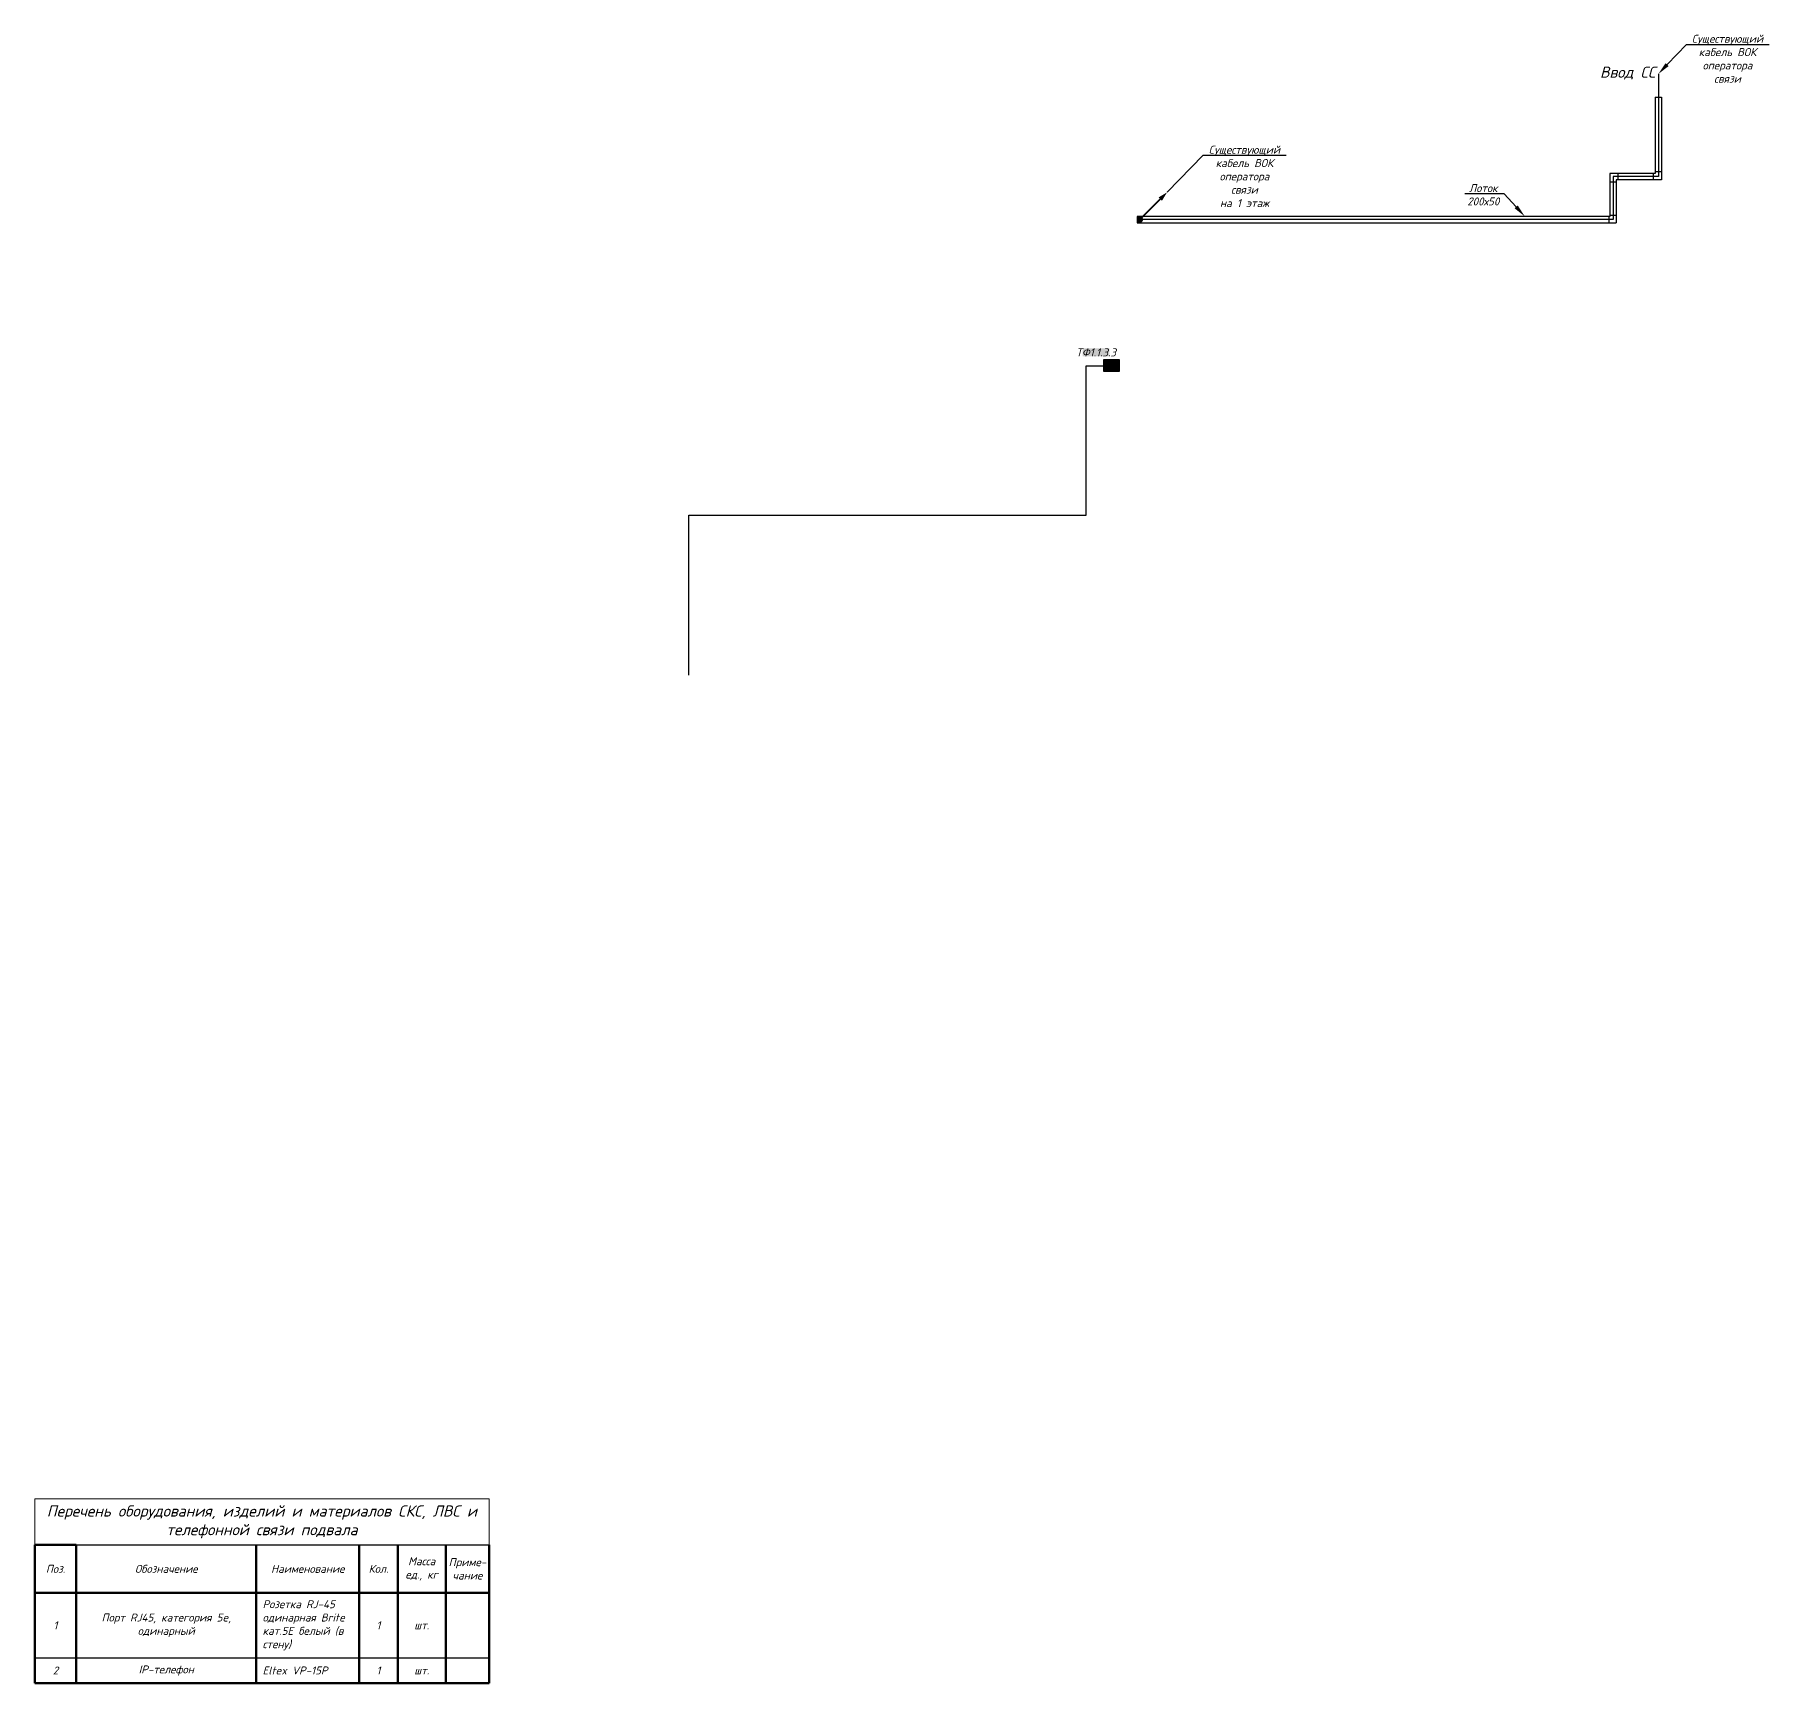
# Model space of a CAD drawing. Extents: x -260425 to 1294666, y -169889 to -2349.
# Drawn here: x 158133 to 212320, y -147015 to -95514 of the extents above; entities that cross this region are included whole.
import ezdxf
from ezdxf import colors
from ezdxf.entities.mleader import LeaderData, LeaderLine
from ezdxf.math import Vec2, Vec3

# ---------------------------------------------------------------- set-up
doc = ezdxf.new("R2010")
doc.units = 0
doc.header["$LTSCALE"] = 100
doc.set_wipeout_variables(frame=1)
doc.layers.get('Defpoints').update_dxf_attribs({"color": 42})
for name, color, linetype, lineweight in [('АП_АСУ_ОсновнаяТолстая', 7, 'Continuous', 30), ('СС_СКК_Лоток', 170, 'Continuous', 30), ('СС_СКС_Кабель', 6, 'Continuous', 30), ('СС_СКС_Оборудование', 6, 'Continuous', 30), ('СС_Схема', 7, 'Continuous', 30)]:
    doc.layers.add(name, color=color, linetype=linetype, lineweight=lineweight)
doc.styles.add('1ISOCPEUR', font='isocpeui.ttf', dxfattribs={"height": 250})
doc.styles.add('ISOCPEUR', font='isocpeui.ttf', dxfattribs={"height": 2.5})

# ---------------------------------------------------------------- blocks, each defined once
blk = doc.blocks.new('*U65')
blk.add_hatch(color=256).paths.add_polyline_path([(-0.71, -0.71, 1), (0.71, 0.71, 1)])
at = {"const_width": 0.5}
blk.add_lwpolyline([(0.5, 0.5), (6.38, 6.38)], dxfattribs=at)
blk.add_lwpolyline([(8.5, 8.5, 0, 1.5, 0), (6.38, 6.38, 2, 2, 0)], format="xyseb")
blk = doc.blocks.new('подвал лоток')
at = {"layer": 'СС_СКК_Лоток'}
for p, q in [((208754, -97471), (208754, -99849)), ((208754, -97471), (208954, -97471)), ((208954, -97471), (208954, -100049)), ((208754, -99849), (207340, -99849)), ((207340, -99849), (207340, -101189)), ((207540, -100121), (207340, -100121)), ((207540, -100049), (207540, -101389)), ((208954, -100049), (207540, -100049)), ((207600, -100049), (207600, -99849)), ((208694, -99849), (208694, -100049)), ((208754, -99788), (208954, -99788)), ((207340, -101189), (192570, -101189)), ((192570, -101189), (192570, -101389)), ((192570, -101389), (207540, -101389))]:
    blk.add_line(p, q, dxfattribs=at)
blk = doc.blocks.new('_None')
blk = doc.blocks.new('панель приема видеодомофона')
blk.add_wipeout([(0, 10), (7, 10), (7, 0), (0, 0)])
at = {"true_color": 0xffffff, "transparency": 33554687}
h = blk.add_hatch(color=7, dxfattribs=at)
h.dxf.hatch_style = 1
h.paths.add_polyline_path([(7, 10), (3.5, 10), (0, 10), (0, 5), (0, 0), (3.5, 0), (7, 0), (7, 5)])
h.paths.add_polyline_path([(3.1, 8.8), (3.1, 1.7), (0.8, 1.7), (0.8, 8.8)], flags=16)
h.paths.add_polyline_path([(3.6, 8.8), (6.6, 8.8), (6.6, 5.6), (3.6, 5.6)], flags=16)
h.paths.add_polyline_path([(4.5, 4.2, -1), (4, 4.2, -1)], flags=16)
h.paths.add_polyline_path([(5.4, 4.2, -1), (4.9, 4.2, -1)], flags=16)
h.paths.add_polyline_path([(6.4, 4.2, -1), (5.8, 4.2, -1)], flags=16)
h.paths.add_polyline_path([(4.5, 3.2, -1), (4, 3.2, -1)], flags=16)
h.paths.add_polyline_path([(5.4, 3.2, -1), (4.9, 3.2, -1)], flags=16)
h.paths.add_polyline_path([(6.4, 3.2, -1), (5.8, 3.2, -1)], flags=16)
h.paths.add_polyline_path([(4.5, 2.2, -1), (4, 2.2, -1)], flags=16)
h.paths.add_polyline_path([(5.4, 2.2, -1), (4.9, 2.2, -1)], flags=16)
h.paths.add_polyline_path([(6.4, 2.2, -1), (5.8, 2.2, -1)], flags=16)
h = blk.add_hatch(color=7, dxfattribs=at)
h.dxf.hatch_style = 1
h.paths.add_polyline_path([(3.1, 8.8), (0.8, 8.8), (0.8, 1.7), (3.1, 1.7)])
h.paths.add_polyline_path([(6.6, 8.8), (3.6, 8.8), (3.6, 5.6), (6.6, 5.6)])
h = blk.add_hatch(color=0)
h.dxf.hatch_style = 1
h.paths.add_polyline_path([(4, 4.2, 1), (4.5, 4.2, 1)])
h = blk.add_hatch(color=0)
h.dxf.hatch_style = 1
h.paths.add_polyline_path([(4, 3.2, 1), (4.5, 3.2, 1)])
h = blk.add_hatch(color=0)
h.dxf.hatch_style = 1
h.paths.add_polyline_path([(4, 2.2, 1), (4.5, 2.2, 1)])
h = blk.add_hatch(color=0)
h.dxf.hatch_style = 1
h.paths.add_polyline_path([(4.9, 4.2, 1), (5.4, 4.2, 1)])
h = blk.add_hatch(color=0)
h.dxf.hatch_style = 1
h.paths.add_polyline_path([(4.9, 3.2, 1), (5.4, 3.2, 1)])
h = blk.add_hatch(color=0)
h.dxf.hatch_style = 1
h.paths.add_polyline_path([(4.9, 2.2, 1), (5.4, 2.2, 1)])
h = blk.add_hatch(color=0)
h.dxf.hatch_style = 1
h.paths.add_polyline_path([(5.8, 4.2, 1), (6.4, 4.2, 1)])
h = blk.add_hatch(color=0)
h.dxf.hatch_style = 1
h.paths.add_polyline_path([(5.8, 3.2, 1), (6.4, 3.2, 1)])
h = blk.add_hatch(color=0)
h.dxf.hatch_style = 1
h.paths.add_polyline_path([(5.8, 2.2, 1), (6.4, 2.2, 1)])
at = {"color": 0, "lineweight": 30}
blk.add_lwpolyline([(0, 0), (3.5, 0), (7, 0), (7, 5), (7, 10), (3.5, 10), (0, 10), (0, 5)], close=True, dxfattribs=at)
at = {"color": 0}
for points in [[(0.8, 1.7), (3.1, 1.7), (3.1, 8.8), (0.8, 8.8)], [(3.6, 8.8), (6.6, 8.8), (6.6, 5.6), (3.6, 5.6)]]:
    blk.add_lwpolyline(points, close=True, dxfattribs=at)
for centre in [(4.3, 4.2), (4.3, 3.2), (4.3, 2.2), (5.2, 4.2), (5.2, 3.2), (5.2, 2.2), (6.1, 4.2), (6.1, 3.2), (6.1, 2.2)]:
    blk.add_circle(centre, 0.266, dxfattribs=at)
blk = doc.blocks.new('*T267')
at = {"color": 0, "lineweight": 50, "transparency": 16777216}
for p, q in [((0, -1438), (1300, -1438)), ((0, -1438), (0, -5763)), ((1300, -1438), (1300, -5763)), ((6919, -1438), (6919, -5763)), ((10139, -1438), (10139, -5763)), ((11339, -1438), (11339, -5763)), ((12839, -1438), (12839, -5763)), ((14195, -1438), (14195, -5763)), ((0, -2938), (14195, -2938)), ((0, -5763), (14195, -5763))]:
    blk.add_line(p, q, dxfattribs=at)
at = {"color": 0, "linetype": 'ByBlock', "lineweight": -2, "transparency": 16777216}
blk.add_line((1300, -1438), (14195, -1438), dxfattribs=at)
at = {"color": 0, "lineweight": -2, "transparency": 16777216}
blk.add_line((0, -4963), (14195, -4963), dxfattribs=at)
at = {"layer": 'Defpoints', "color": 8, "linetype": 'ByBlock', "lineweight": 0, "transparency": 16777216}
for p, q in [((0, 0), (14195, 0)), ((0, 0), (0, -1438)), ((14195, 0), (14195, -1438))]:
    blk.add_line(p, q, dxfattribs=at)
at = {"color": 0, "transparency": 16777216, "style": '1ISOCPEUR'}
for s, insert, char_height, width, attachment_point in [('Перечень оборудования, изделий и материалов СКС, ЛВС и телефонной связи подвала', (7097, -719), 350, 13794.54, 5), ('Поз.', (650, -2188), 250, 900, 5), ('Обозначение', (4110, -2188), 250, 5219.44, 5), ('Наименование', (8529, -2188), 250, 2819.56, 5), ('Кол.', (10739, -2188), 250, 800, 5), ('Масса ед., кг', (12089, -2188), 250, 1100, 5), ('Приме- чание', (13517, -2188), 250, 955.55, 5), ('{\\fISOCPEUR|b0|i1|c204|p34;Розетка RJ-45 одинарная Brite кат.5E белый (в стену)}', (7119, -3951), 250, 2819.56, 4), ('Порт RJ45, категория 5e, одинарный', (4110, -3951), 250, 5219.44, 5), ('1', (650, -3951), 250, 900, 5), ('1', (10739, -3951), 250, 800, 5), ('шт.', (12089, -3951), 250, 1100, 5), ('2', (650, -5363), 250, 900, 5), ('IP-телефон ', (4110, -5363), 250, 5219.44, 5), ('{\\fISOCPEUR|b0|i1|c204|p34;Eltex VP-15P}', (7119, -5363), 250, 2819.56, 4), ('1', (10739, -5363), 250, 800, 5), ('шт.', (12089, -5363), 250, 1100, 5)]:
    blk.add_mtext(s, dxfattribs=dict(at, insert=insert, char_height=char_height, width=width, attachment_point=attachment_point))

msp = doc.modelspace()

# ---------------------------------------------------------------- linework, layer by layer
at = {"layer": 'СС_СКК_Лоток'}
for p, q in [((207302.3, -101188.8), (207302.3, -101388.8)), ((207340.4, -101148), (207540.4, -101148))]:
    msp.add_line(p, q, dxfattribs=at)
at = {"layer": 'СС_СКС_Кабель', "color": 6, "ltscale": 100}
msp.add_lwpolyline([(178567.8, -115520.7), (178567.8, -110520.7), (190977, -110520.7), (190977, -105854.5), (191996.9, -105854.5)], dxfattribs=at)
at = {"layer": 'СС_Схема', "color": 116, "true_color": 0x136734}
msp.add_lwpolyline([(208853.8, -96739.6), (208853.8, -99948.5), (207440.4, -99948.5), (207440.4, -101288.8), (192626.6, -101288.8)], dxfattribs=at)

# ---------------------------------------------------------------- block references
for name, p in [('подвал лоток', (0, 0)), ('*T267', (158133.2, -141251.3))]:
    msp.add_blockref(name, p)
at = {"layer": 'СС_СКК_Лоток', "color": 7, "xscale": 100, "yscale": 100, "zscale": 100}
msp.add_blockref('*U65', (192656.3, -101288.8), dxfattribs=at)

# ---------------------------------------------------------------- texts
at = {"layer": 'СС_СКС_Кабель', "color": 7, "insert": (206442.8, -96509.7), "char_height": 350, "attachment_point": 1, "style": '1ISOCPEUR'}
msp.add_mtext_dynamic_manual_height_columns('\\pxqc;Ввод СС', width=2909.521, gutter_width=1250, heights=[0], dxfattribs=at)

# ---------------------------------------------------------------- leaders
at = {"layer": 'СС_СКК_Лоток', "color": 7, "lineweight": 0}
ml = msp.add_multileader_mtext('Standard', dxfattribs=at)
ml.set_content('Существующий \\Pкабель ВОК оператора связи', color=7, style='1ISOCPEUR')
ml.set_leader_properties()
ml.build(insert=Vec2(0, 0))
ml.multileader.update_dxf_attribs({"text_left_attachment_type": 6, "text_right_attachment_type": 6, "dogleg_length": 100, "arrow_head_size": 400})
ctx = ml.context
ctx.base_point, ctx.char_height, ctx.arrow_head_size, ctx.landing_gap_size, ctx.plane_origin = Vec3(209828.1, -95816), 250, 400, 0, Vec3(216652.8, -97778.2)
ctx.left_attachment, ctx.right_attachment, ctx.text_align_type = 6, 6, 1
notes = []
notes.append((ctx, [(1, (1, 1, 0), (209728.1, -95816), (1, 0), 100, [(0, [(208853.8, -96739.6)], 0, [])])]))
ctx.mtext.insert, ctx.mtext.width, ctx.mtext.alignment, ctx.mtext.flow_direction = Vec3(211013.4, -95516), 2467.274, 2, 5
ml = msp.add_multileader_mtext('Standard', dxfattribs=at)
ml.set_content('Существующий \\Pкабель ВОК оператора связи\\Pна 1 этаж', color=7, style='1ISOCPEUR')
ml.set_leader_properties()
ml.set_arrow_properties(name='NONE')
ml.build(insert=Vec2(0, 0))
ml.multileader.update_dxf_attribs({"text_left_attachment_type": 6, "text_right_attachment_type": 6, "dogleg_length": 100, "arrow_head_size": 400})
ctx = ml.context
ctx.base_point, ctx.char_height, ctx.arrow_head_size, ctx.landing_gap_size, ctx.plane_origin = Vec3(194738.6, -99282.3), 250, 400, 0, Vec3(203190, -100591.4)
ctx.left_attachment, ctx.right_attachment, ctx.text_align_type = 6, 6, 1
notes.append((ctx, [(1, (1, 1, 0), (194638.6, -99282.3), (1, 0), 100, [(0, [(193506.3, -100438.8)], 0, [])])]))
ctx.mtext.insert, ctx.mtext.width, ctx.mtext.alignment, ctx.mtext.flow_direction = Vec3(195923.8, -98982.3), 2467.274, 2, 5
ml = msp.add_multileader_mtext('Standard', dxfattribs=at)
ml.set_content('Лоток\\P200х50', color=7, style='1ISOCPEUR')
ml.set_leader_properties()
ml.build(insert=Vec2(0, 0))
ml.multileader.update_dxf_attribs({"text_left_attachment_type": 6, "text_right_attachment_type": 6, "dogleg_length": 100, "arrow_head_size": 400})
ctx = ml.context
ctx.base_point, ctx.char_height, ctx.arrow_head_size, ctx.landing_gap_size, ctx.plane_origin = Vec3(202830, -100481.3), 250, 400, 0, Vec3(208501.2, -102443.5)
ctx.left_attachment, ctx.right_attachment, ctx.text_align_type = 6, 6, 1
notes.append((ctx, [(0, (1, 1, 0), (204039.1, -100481.3), (-1, 0), 100, [(0, [(204679.9, -101188.8)], 0, [])])]))
ctx.mtext.insert, ctx.mtext.width, ctx.mtext.alignment, ctx.mtext.flow_direction = Vec3(203384.5, -100181.3), 2467.274, 2, 5
for ctx, leaders in notes:
    for number, flags, end, landing, length, lines in leaders:
        leader = LeaderData()
        leader.index, (leader.has_last_leader_line, leader.has_dogleg_vector, leader.attachment_direction) = number, flags
        leader.last_leader_point, leader.dogleg_vector, leader.dogleg_length = Vec3(end), Vec3(landing), length
        for number, points, colour, breaks in lines:
            line = LeaderLine()
            line.index, line.vertices, line.color, line.breaks = number, Vec3.list(points), colors.encode_raw_color(colour), breaks
            leader.lines.append(line)
        ctx.leaders.append(leader)

# ---------------------------------------------------------------- next in the draw order: block references
at = {"layer": 'АП_АСУ_ОсновнаяТолстая', "xscale": 50.00000000000039, "yscale": 50.00000000000039, "zscale": 50.00000000000039, "rotation": 269.9999999999867}
msp.add_blockref('панель приема видеодомофона', (191522.2, -105675.9, 0.1), dxfattribs=at)

# ---------------------------------------------------------------- next in the draw order: texts
at = {"layer": 'СС_СКС_Оборудование', "color": 18, "true_color": 0x000000, "insert": (191290.4, -105439.1, 0.1), "char_height": 250, "attachment_point": 5, "style": 'ISOCPEUR', "bg_fill": 1, "box_fill_scale": 1, "bg_fill_color": 7, "bg_fill_true_color": 16777215, "bg_fill_transparency": 0}
msp.add_mtext_dynamic_manual_height_columns('ТФ1.1.3.3', width=835.439, gutter_width=1250, heights=[0], dxfattribs=at)

doc.saveas('drawing.dxf')
